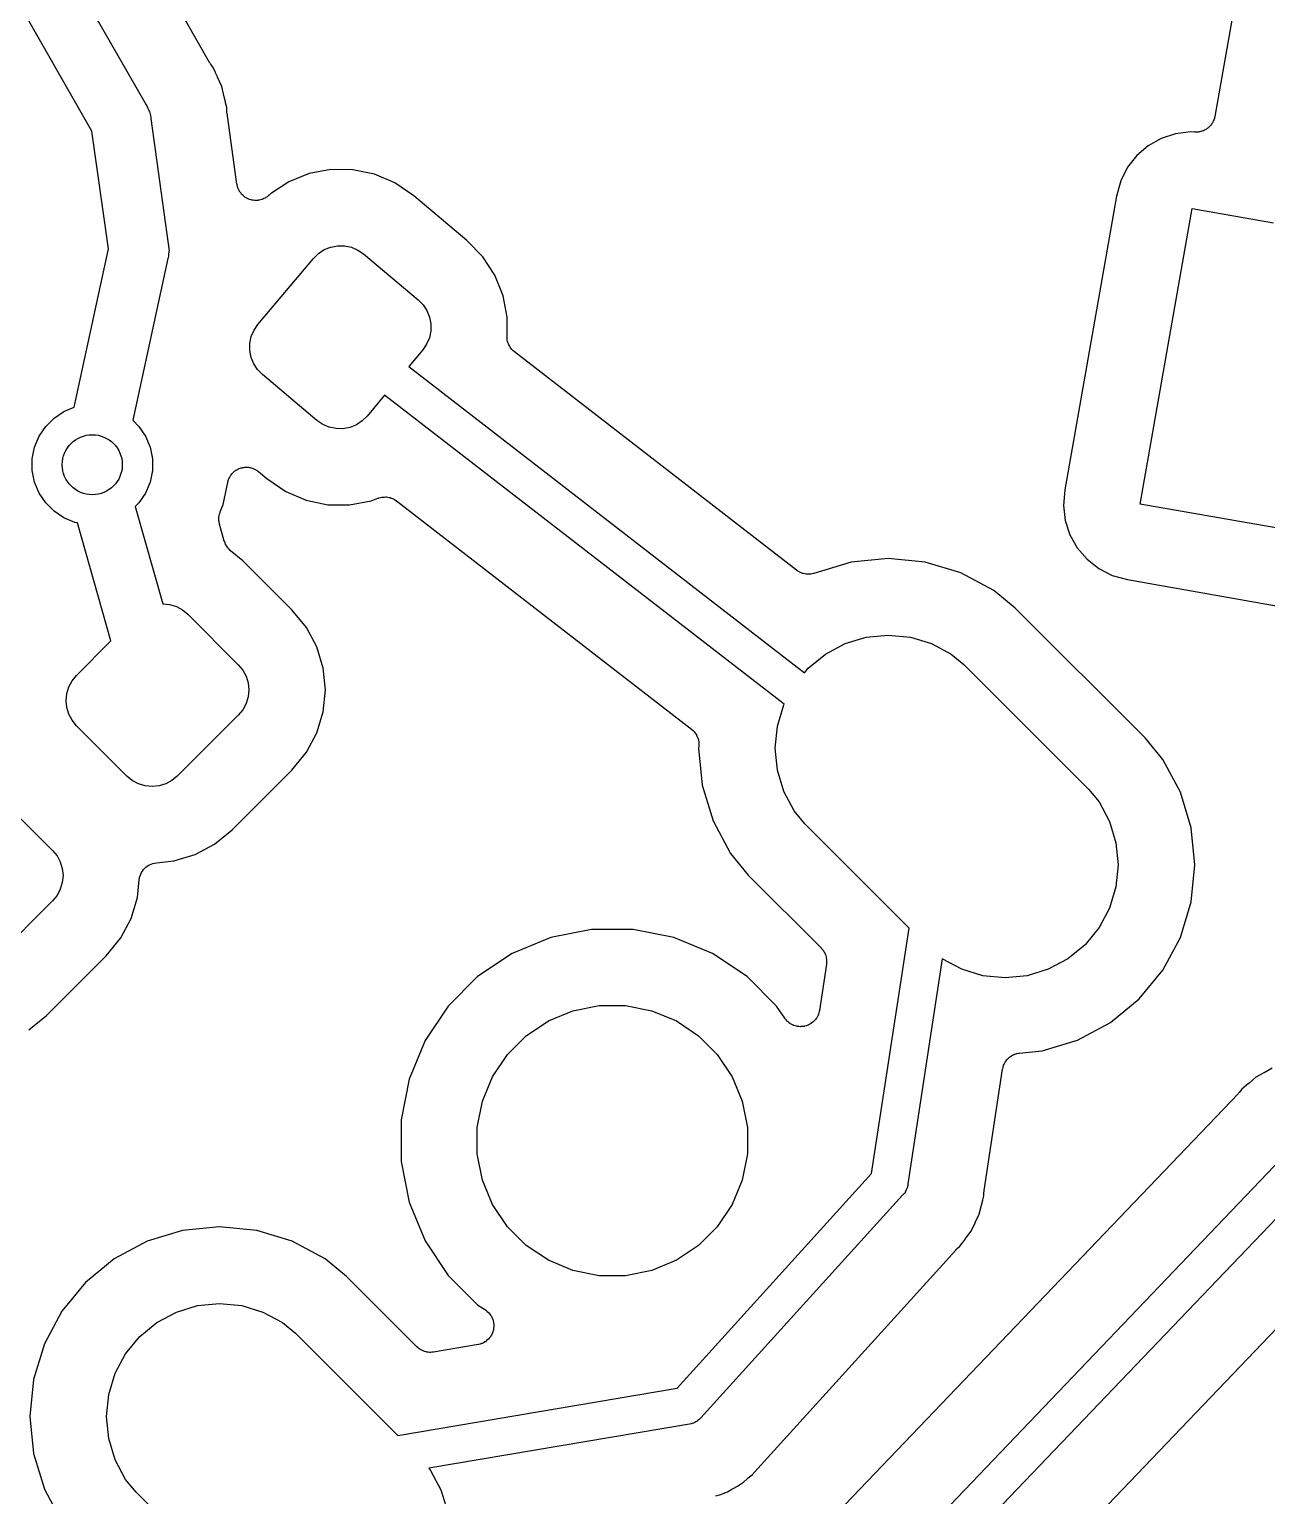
# Model space of a CAD drawing. Extents: x 4.9 to 6.91, y -5.73 to -3.72.
# Drawn here: x 6.226 to 6.5506, y -5.291 to -4.9062 of the extents above; entities that cross this region are included whole.
import ezdxf

# ---------------------------------------------------------------- set-up
doc = ezdxf.new("R2010")
doc.units = 0
doc.header["$MEASUREMENT"] = 0
doc.layers.add('BLACK', color=7, linetype='CONTINUOUS')

msp = doc.modelspace()

# ---------------------------------------------------------------- linework, layer by layer
at = {"layer": 'BLACK', "linetype": 'CONTINUOUS'}
for p, q in [((6.55769, -4.81154), (6.53696, -4.9291)), ((6.2733, -4.91491), (6.2497, -4.8736)), ((6.22821, -4.87632), (6.25662, -4.92603)), ((6.24241, -4.93291), (6.21333, -4.88202)), ((6.27344, -4.91511), (6.2733, -4.91491)), ((6.27356, -4.91532), (6.27344, -4.91511)), ((6.2736, -4.91537), (6.27356, -4.91532)), ((6.27415, -4.91612), (6.2736, -4.91537)), ((6.27471, -4.91733), (6.27415, -4.91612)), ((6.2748, -4.91748), (6.27471, -4.91733)), ((6.27481, -4.91751), (6.2748, -4.91748)), ((6.27487, -4.91765), (6.27481, -4.91751)), ((6.27488, -4.91767), (6.27487, -4.91765)), ((6.27536, -4.91873), (6.27488, -4.91767)), ((6.27536, -4.91874), (6.27536, -4.91873)), ((6.27538, -4.9188), (6.27536, -4.91874)), ((6.27536, -4.91874), (6.27536, -4.91874)), ((6.27536, -4.91874), (6.27536, -4.91874)), ((6.27536, -4.91874), (6.27536, -4.91874)), ((6.27652, -4.92126), (6.27538, -4.9188)), ((6.27713, -4.9239), (6.27652, -4.92126)), ((6.27714, -4.92397), (6.27713, -4.9239)), ((6.27713, -4.9239), (6.27713, -4.9239)), ((6.27746, -4.92527), (6.27714, -4.92397)), ((6.25662, -4.92603), (6.25682, -4.92631)), ((6.25682, -4.92631), (6.257, -4.9267)), ((6.257, -4.9267), (6.25703, -4.92674)), ((6.25703, -4.92674), (6.25717, -4.92706)), ((6.25717, -4.92706), (6.25747, -4.92771)), ((6.25747, -4.92771), (6.25748, -4.92776)), ((6.25748, -4.92776), (6.2575, -4.92781)), ((6.2575, -4.92781), (6.25767, -4.92851)), ((6.25767, -4.92851), (6.25775, -4.92884)), ((6.27747, -4.92542), (6.27746, -4.92527)), ((6.27749, -4.92548), (6.27747, -4.92542)), ((6.27779, -4.92678), (6.27749, -4.92548)), ((6.27781, -4.92771), (6.27779, -4.92678)), ((6.27784, -4.92795), (6.27781, -4.92771)), ((6.27785, -4.92819), (6.27784, -4.92795)), ((6.27786, -4.92826), (6.27785, -4.92819)), ((6.28045, -4.94684), (6.27786, -4.92826)), ((6.25775, -4.92884), (6.25775, -4.92889)), ((6.25775, -4.92889), (6.25785, -4.92932)), ((6.25785, -4.92932), (6.25786, -4.92966)), ((6.25786, -4.92966), (6.26245, -4.96254)), ((6.53466, -4.93247), (6.53448, -4.9326)), ((6.53486, -4.93236), (6.53466, -4.93247)), ((6.53506, -4.93219), (6.53486, -4.93236)), ((6.53528, -4.93204), (6.53506, -4.93219)), ((6.53543, -4.93188), (6.53528, -4.93204)), ((6.53561, -4.93173), (6.53543, -4.93188)), ((6.53577, -4.93153), (6.53561, -4.93173)), ((6.53595, -4.93134), (6.53577, -4.93153)), ((6.53608, -4.93115), (6.53595, -4.93134)), ((6.53622, -4.93097), (6.53608, -4.93115)), ((6.53634, -4.93074), (6.53622, -4.93097)), ((6.53648, -4.93052), (6.53634, -4.93074)), ((6.53657, -4.93031), (6.53648, -4.93052)), ((6.53667, -4.93011), (6.53657, -4.93031)), ((6.53675, -4.92986), (6.53667, -4.93011)), ((6.53684, -4.92961), (6.53675, -4.92986)), ((6.53688, -4.92939), (6.53684, -4.92961)), ((6.53695, -4.92917), (6.53688, -4.92939)), ((6.53696, -4.9291), (6.53695, -4.92917)), ((6.24673, -4.96387), (6.24241, -4.93291)), ((6.52293, -4.93484), (6.5195, -4.93677)), ((6.52668, -4.93361), (6.52293, -4.93484)), ((6.53059, -4.93314), (6.52668, -4.93361)), ((6.53165, -4.93322), (6.53059, -4.93314)), ((6.53188, -4.93322), (6.53165, -4.93322)), ((6.5321, -4.93324), (6.53188, -4.93322)), ((6.53237, -4.93321), (6.5321, -4.93324)), ((6.53263, -4.9332), (6.53237, -4.93321)), ((6.53285, -4.93315), (6.53263, -4.9332)), ((6.53307, -4.93313), (6.53285, -4.93315)), ((6.53333, -4.93305), (6.53307, -4.93313)), ((6.53358, -4.93299), (6.53333, -4.93305)), ((6.53379, -4.9329), (6.53358, -4.93299)), ((6.534, -4.93283), (6.53379, -4.9329)), ((6.53423, -4.93271), (6.534, -4.93283)), ((6.53448, -4.9326), (6.53423, -4.93271)), ((6.51651, -4.93934), (6.51408, -4.94243)), ((6.5195, -4.93677), (6.51651, -4.93934)), ((6.29945, -4.94407), (6.2941, -4.94622)), ((6.30513, -4.943), (6.29945, -4.94407)), ((6.3109, -4.94307), (6.30513, -4.943)), ((6.31655, -4.94425), (6.3109, -4.94307)), ((6.51408, -4.94243), (6.5123, -4.94595)), ((6.28048, -4.94695), (6.28045, -4.94684)), ((6.28048, -4.94705), (6.28048, -4.94695)), ((6.28059, -4.94742), (6.28048, -4.94705)), ((6.28068, -4.94779), (6.28059, -4.94742)), ((6.28072, -4.94789), (6.28068, -4.94779)), ((6.28075, -4.94799), (6.28072, -4.94789)), ((6.2941, -4.94622), (6.28926, -4.94937)), ((6.32186, -4.94652), (6.31655, -4.94425)), ((6.32683, -4.94992), (6.32186, -4.94652)), ((6.5123, -4.94595), (6.51117, -4.94998)), ((6.28093, -4.94833), (6.28075, -4.94799)), ((6.28109, -4.94868), (6.28093, -4.94833)), ((6.28115, -4.94877), (6.28109, -4.94868)), ((6.2812, -4.94886), (6.28115, -4.94877)), ((6.28144, -4.94916), (6.2812, -4.94886)), ((6.28166, -4.94947), (6.28144, -4.94916)), ((6.28174, -4.94954), (6.28166, -4.94947)), ((6.2818, -4.94963), (6.28174, -4.94954)), ((6.2821, -4.94987), (6.2818, -4.94963)), ((6.28238, -4.95013), (6.2821, -4.94987)), ((6.28247, -4.95019), (6.28238, -4.95013)), ((6.28255, -4.95026), (6.28247, -4.95019)), ((6.28288, -4.95045), (6.28255, -4.95026)), ((6.28321, -4.95065), (6.28288, -4.95045)), ((6.28331, -4.95068), (6.28321, -4.95065)), ((6.2834, -4.95073), (6.28331, -4.95068)), ((6.28376, -4.95085), (6.2834, -4.95073)), ((6.28412, -4.95099), (6.28376, -4.95085)), ((6.28423, -4.951), (6.28412, -4.95099)), ((6.28433, -4.95104), (6.28423, -4.951)), ((6.28471, -4.95108), (6.28433, -4.95104)), ((6.28508, -4.95114), (6.28471, -4.95108)), ((6.28519, -4.95114), (6.28508, -4.95114)), ((6.2853, -4.95115), (6.28519, -4.95114)), ((6.28568, -4.95112), (6.2853, -4.95115)), ((6.28606, -4.95111), (6.28568, -4.95112)), ((6.28616, -4.95109), (6.28606, -4.95111)), ((6.28627, -4.95108), (6.28616, -4.95109)), ((6.28664, -4.95098), (6.28627, -4.95108)), ((6.28701, -4.95089), (6.28664, -4.95098)), ((6.28711, -4.95085), (6.28701, -4.95089)), ((6.28721, -4.95082), (6.28711, -4.95085)), ((6.28755, -4.95064), (6.28721, -4.95082)), ((6.2879, -4.95049), (6.28755, -4.95064)), ((6.28798, -4.95042), (6.2879, -4.95049)), ((6.28808, -4.95038), (6.28798, -4.95042)), ((6.28838, -4.95014), (6.28808, -4.95038)), ((6.28869, -4.94992), (6.28838, -4.95014)), ((6.28877, -4.94984), (6.28869, -4.94992)), ((6.28885, -4.94978), (6.28877, -4.94984)), ((6.2889, -4.94973), (6.28885, -4.94978)), ((6.28926, -4.94937), (6.2889, -4.94973)), ((6.34078, -4.96162), (6.32683, -4.94992)), ((6.51117, -4.94998), (6.49758, -5.02704)), ((6.51735, -5.03078), (6.53103, -4.95323)), ((6.53103, -4.95323), (6.55235, -4.95699)), ((6.26245, -4.96254), (6.26251, -4.96276)), ((6.26251, -4.96276), (6.26255, -4.96331)), ((6.26255, -4.96331), (6.26258, -4.96347)), ((6.30508, -4.96336), (6.30688, -4.96302)), ((6.30688, -4.96302), (6.30871, -4.96304)), ((6.30871, -4.96304), (6.31051, -4.96342)), ((6.34499, -4.96593), (6.34078, -4.96162)), ((6.23773, -5.00541), (6.24673, -4.96387)), ((6.2623, -4.96638), (6.25311, -5.00879)), ((6.26238, -4.96616), (6.2623, -4.96638)), ((6.26247, -4.96562), (6.26238, -4.96616)), ((6.2625, -4.96546), (6.26247, -4.96562)), ((6.26253, -4.96524), (6.2625, -4.96546)), ((6.26262, -4.96463), (6.26253, -4.96524)), ((6.26258, -4.96347), (6.26259, -4.9637)), ((6.26259, -4.9637), (6.26264, -4.96431)), ((6.26264, -4.96431), (6.26262, -4.96447)), ((6.26262, -4.96447), (6.26262, -4.96463)), ((6.28598, -4.98367), (6.30053, -4.96633)), ((6.30053, -4.96633), (6.30184, -4.96505)), ((6.30184, -4.96505), (6.30338, -4.96404)), ((6.30338, -4.96404), (6.30508, -4.96336)), ((6.31051, -4.96342), (6.31219, -4.96414)), ((6.31219, -4.96414), (6.3137, -4.96518)), ((6.3137, -4.96518), (6.32803, -4.9772)), ((6.34814, -4.97076), (6.34499, -4.96593)), ((6.35029, -4.97612), (6.34814, -4.97076)), ((6.32803, -4.9772), (6.32931, -4.97851)), ((6.32931, -4.97851), (6.33031, -4.98004)), ((6.35135, -4.98179), (6.35029, -4.97612)), ((6.33031, -4.98004), (6.331, -4.98174)), ((6.331, -4.98174), (6.33133, -4.98354)), ((6.3513, -4.98684), (6.35135, -4.98179)), ((6.28423, -4.98687), (6.28494, -4.98518)), ((6.28494, -4.98518), (6.28598, -4.98367)), ((6.33131, -4.98538), (6.33094, -4.98717)), ((6.33133, -4.98354), (6.33131, -4.98538)), ((6.28383, -4.99049), (6.28385, -4.98866)), ((6.28385, -4.98866), (6.28423, -4.98687)), ((6.33022, -4.98886), (6.32918, -4.99037)), ((6.33094, -4.98717), (6.33022, -4.98886)), ((6.35133, -4.98716), (6.3513, -4.98684)), ((6.35133, -4.98747), (6.35133, -4.98716)), ((6.35137, -4.98764), (6.35133, -4.98747)), ((6.35138, -4.98781), (6.35137, -4.98764)), ((6.35147, -4.98812), (6.35138, -4.98781)), ((6.35154, -4.98843), (6.35147, -4.98812)), ((6.35161, -4.98858), (6.35154, -4.98843)), ((6.35166, -4.98875), (6.35161, -4.98858)), ((6.3518, -4.98903), (6.35166, -4.98875)), ((6.35193, -4.98932), (6.3518, -4.98903)), ((6.35203, -4.98946), (6.35193, -4.98932)), ((6.3521, -4.98962), (6.35203, -4.98946)), ((6.3523, -4.98986), (6.3521, -4.98962)), ((6.35248, -4.99013), (6.3523, -4.98986)), ((6.35261, -4.99024), (6.35248, -4.99013)), ((6.35271, -4.99038), (6.35261, -4.99024)), ((6.28417, -4.9923), (6.28383, -4.99049)), ((6.28485, -4.994), (6.28417, -4.9923)), ((6.28585, -4.99553), (6.28485, -4.994)), ((6.32918, -4.99037), (6.32555, -4.9947)), ((6.35296, -4.99058), (6.35271, -4.99038)), ((6.35318, -4.9908), (6.35296, -4.99058)), ((6.35324, -4.99085), (6.35318, -4.9908)), ((6.42728, -5.04817), (6.35324, -4.99085)), ((6.28713, -4.99684), (6.28585, -4.99553)), ((6.30146, -5.00886), (6.28713, -4.99684)), ((6.32555, -4.9947), (6.42935, -5.07506)), ((6.23506, -5.00652), (6.23773, -5.00541)), ((6.31921, -5.00225), (6.31463, -5.00771)), ((6.42397, -5.08334), (6.31921, -5.00225)), ((6.23029, -5.01043), (6.23248, -5.00824)), ((6.23248, -5.00824), (6.23506, -5.00652)), ((6.25311, -5.00879), (6.25475, -5.01043)), ((6.30297, -5.0099), (6.30146, -5.00886)), ((6.31332, -5.00899), (6.31179, -5.00999)), ((6.31463, -5.00771), (6.31332, -5.00899)), ((6.22738, -5.01588), (6.22856, -5.01301)), ((6.22856, -5.01301), (6.23029, -5.01043)), ((6.25475, -5.01043), (6.25648, -5.01301)), ((6.25648, -5.01301), (6.25766, -5.01588)), ((6.30466, -5.01062), (6.30297, -5.0099)), ((6.30645, -5.011), (6.30466, -5.01062)), ((6.30828, -5.01102), (6.30645, -5.011)), ((6.31008, -5.01068), (6.30828, -5.01102)), ((6.31179, -5.00999), (6.31008, -5.01068)), ((6.22677, -5.01892), (6.22738, -5.01588)), ((6.25766, -5.01588), (6.25827, -5.01892)), ((6.22677, -5.02202), (6.22677, -5.01892)), ((6.25827, -5.01892), (6.25827, -5.02202)), ((6.22738, -5.02507), (6.22677, -5.02202)), ((6.25827, -5.02202), (6.25766, -5.02507)), ((6.27805, -5.02508), (6.27813, -5.02483)), ((6.27813, -5.02483), (6.27819, -5.02457)), ((6.27819, -5.02457), (6.27828, -5.02437)), ((6.27828, -5.02437), (6.27835, -5.02415)), ((6.27835, -5.02415), (6.27847, -5.02392)), ((6.27847, -5.02392), (6.27858, -5.02368)), ((6.27858, -5.02368), (6.27871, -5.02349)), ((6.27871, -5.02349), (6.27882, -5.02329)), ((6.27882, -5.02329), (6.27899, -5.02309)), ((6.27899, -5.02309), (6.27913, -5.02288)), ((6.27913, -5.02288), (6.2793, -5.02272)), ((6.2793, -5.02272), (6.27945, -5.02254)), ((6.27945, -5.02254), (6.27965, -5.02238)), ((6.27965, -5.02238), (6.27984, -5.0222)), ((6.27984, -5.0222), (6.28003, -5.02208)), ((6.28003, -5.02208), (6.28021, -5.02193)), ((6.28021, -5.02193), (6.28044, -5.02181)), ((6.28044, -5.02181), (6.28066, -5.02167)), ((6.28066, -5.02167), (6.28087, -5.02159)), ((6.28087, -5.02159), (6.28107, -5.02148)), ((6.28107, -5.02148), (6.28132, -5.02141)), ((6.28132, -5.02141), (6.28156, -5.02131)), ((6.28156, -5.02131), (6.28179, -5.02127)), ((6.28179, -5.02127), (6.28201, -5.02121)), ((6.28201, -5.02121), (6.28227, -5.02118)), ((6.28227, -5.02118), (6.28252, -5.02114)), ((6.28252, -5.02114), (6.28275, -5.02114)), ((6.28275, -5.02114), (6.28298, -5.02112)), ((6.28298, -5.02112), (6.28324, -5.02115)), ((6.28324, -5.02115), (6.2835, -5.02115)), ((6.2835, -5.02115), (6.28372, -5.0212)), ((6.28372, -5.0212), (6.28395, -5.02122)), ((6.28395, -5.02122), (6.2842, -5.0213)), ((6.2842, -5.0213), (6.28445, -5.02135)), ((6.28445, -5.02135), (6.28466, -5.02144)), ((6.28466, -5.02144), (6.28488, -5.02151)), ((6.28488, -5.02151), (6.28511, -5.02164)), ((6.28511, -5.02164), (6.28535, -5.02174)), ((6.28535, -5.02174), (6.28554, -5.02187)), ((6.28554, -5.02187), (6.28574, -5.02198)), ((6.28574, -5.02198), (6.28594, -5.02214)), ((6.28594, -5.02214), (6.28616, -5.02229)), ((6.28616, -5.02229), (6.28834, -5.02412)), ((6.28834, -5.02412), (6.2933, -5.02752)), ((6.22856, -5.02793), (6.22738, -5.02507)), ((6.23029, -5.03051), (6.22856, -5.02793)), ((6.25648, -5.02793), (6.25475, -5.03051)), ((6.25766, -5.02507), (6.25648, -5.02793)), ((6.27689, -5.0309), (6.27804, -5.02514)), ((6.27804, -5.02514), (6.27805, -5.02508)), ((6.2933, -5.02752), (6.29861, -5.02978)), ((6.49758, -5.02704), (6.49726, -5.03121)), ((6.23248, -5.0327), (6.23029, -5.03051)), ((6.25475, -5.03051), (6.2538, -5.03146)), ((6.2538, -5.03146), (6.26101, -5.05699)), ((6.27609, -5.03284), (6.27689, -5.0309)), ((6.29861, -5.02978), (6.30426, -5.03097)), ((6.30426, -5.03097), (6.31003, -5.03104)), ((6.31003, -5.03104), (6.31571, -5.02997)), ((6.31571, -5.02997), (6.31743, -5.02928)), ((6.31743, -5.02928), (6.31749, -5.02926)), ((6.31749, -5.02926), (6.31761, -5.02922)), ((6.31761, -5.02922), (6.31772, -5.02917)), ((6.31772, -5.02917), (6.31808, -5.02909)), ((6.31808, -5.02909), (6.31843, -5.029)), ((6.31843, -5.029), (6.31855, -5.02899)), ((6.31855, -5.02899), (6.31867, -5.02896)), ((6.31867, -5.02896), (6.31904, -5.02895)), ((6.31904, -5.02895), (6.3194, -5.02892)), ((6.3194, -5.02892), (6.31953, -5.02894)), ((6.31953, -5.02894), (6.31965, -5.02893)), ((6.31965, -5.02893), (6.32001, -5.029)), ((6.32001, -5.029), (6.32037, -5.02904)), ((6.32037, -5.02904), (6.32049, -5.02908)), ((6.32049, -5.02908), (6.32061, -5.0291)), ((6.32061, -5.0291), (6.32095, -5.02923)), ((6.32095, -5.02923), (6.3213, -5.02934)), ((6.3213, -5.02934), (6.32141, -5.0294)), ((6.32141, -5.0294), (6.32152, -5.02945)), ((6.32152, -5.02945), (6.32183, -5.02964)), ((6.32183, -5.02964), (6.32215, -5.02982)), ((6.32215, -5.02982), (6.32225, -5.0299)), ((6.32225, -5.0299), (6.32235, -5.02997)), ((6.32235, -5.02997), (6.39969, -5.08984)), ((6.49726, -5.03121), (6.49773, -5.03513)), ((6.57551, -5.04103), (6.51735, -5.03078)), ((6.23506, -5.03443), (6.23248, -5.0327)), ((6.23793, -5.03562), (6.23506, -5.03443)), ((6.23865, -5.03576), (6.23793, -5.03562)), ((6.24739, -5.06671), (6.23865, -5.03576)), ((6.27571, -5.03474), (6.27574, -5.03443)), ((6.27573, -5.03491), (6.27571, -5.03474)), ((6.27572, -5.03508), (6.27573, -5.03491)), ((6.27577, -5.0354), (6.27572, -5.03508)), ((6.27574, -5.03443), (6.27575, -5.03411)), ((6.27575, -5.03411), (6.27579, -5.03394)), ((6.2758, -5.03571), (6.27577, -5.0354)), ((6.27579, -5.03394), (6.27581, -5.03377)), ((6.27585, -5.03588), (6.2758, -5.03571)), ((6.27581, -5.03377), (6.2759, -5.03347)), ((6.27588, -5.03604), (6.27585, -5.03588)), ((6.2759, -5.03611), (6.27588, -5.03604)), ((6.2759, -5.03347), (6.27597, -5.03315)), ((6.27715, -5.04053), (6.2759, -5.03611)), ((6.27597, -5.03315), (6.27604, -5.033)), ((6.27604, -5.033), (6.27609, -5.03284)), ((6.49773, -5.03513), (6.49896, -5.03887)), ((6.49896, -5.03887), (6.50089, -5.0423)), ((6.27715, -5.04055), (6.27715, -5.04053)), ((6.27716, -5.04057), (6.27715, -5.04055)), ((6.27733, -5.041), (6.27716, -5.04057)), ((6.2775, -5.04144), (6.27733, -5.041)), ((6.27751, -5.04146), (6.2775, -5.04144)), ((6.27752, -5.04147), (6.27751, -5.04146)), ((6.27778, -5.04187), (6.27752, -5.04147)), ((6.27803, -5.04226), (6.27778, -5.04187)), ((6.27804, -5.04228), (6.27803, -5.04226)), ((6.27805, -5.04229), (6.27804, -5.04228)), ((6.27838, -5.04263), (6.27805, -5.04229)), ((6.2787, -5.04297), (6.27838, -5.04263)), ((6.27872, -5.04298), (6.2787, -5.04297)), ((6.27873, -5.04299), (6.27872, -5.04298)), ((6.27879, -5.04304), (6.27873, -5.04299)), ((6.282, -5.04567), (6.27879, -5.04304)), ((6.50089, -5.0423), (6.50346, -5.04529)), ((6.29488, -5.05855), (6.282, -5.04567)), ((6.44161, -5.04602), (6.4318, -5.04899)), ((6.45132, -5.04506), (6.44161, -5.04602)), ((6.46103, -5.04602), (6.45132, -5.04506)), ((6.47036, -5.04885), (6.46103, -5.04602)), ((6.50346, -5.04529), (6.50655, -5.04773)), ((6.50655, -5.04773), (6.51007, -5.04951)), ((6.42761, -5.04837), (6.42728, -5.04817)), ((6.42794, -5.0486), (6.42761, -5.04837)), ((6.42803, -5.04863), (6.42794, -5.0486)), ((6.42811, -5.04868), (6.42803, -5.04863)), ((6.42847, -5.04882), (6.42811, -5.04868)), ((6.42883, -5.04898), (6.42847, -5.04882)), ((6.42893, -5.049), (6.42883, -5.04898)), ((6.42902, -5.04903), (6.42893, -5.049)), ((6.42941, -5.0491), (6.42902, -5.04903)), ((6.42979, -5.04918), (6.42941, -5.0491)), ((6.42989, -5.04918), (6.42979, -5.04918)), ((6.42998, -5.0492), (6.42989, -5.04918)), ((6.43037, -5.04919), (6.42998, -5.0492)), ((6.43076, -5.04919), (6.43037, -5.04919)), ((6.43086, -5.04918), (6.43076, -5.04919)), ((6.43096, -5.04917), (6.43086, -5.04918)), ((6.43134, -5.04909), (6.43096, -5.04917)), ((6.43172, -5.04902), (6.43134, -5.04909)), ((6.43174, -5.04901), (6.43172, -5.04902)), ((6.4318, -5.04899), (6.43174, -5.04901)), ((6.47897, -5.05345), (6.47036, -5.04885)), ((6.51007, -5.04951), (6.5141, -5.05063)), ((6.5141, -5.05063), (6.57177, -5.0608)), ((6.48462, -5.05809), (6.47897, -5.05345)), ((6.26101, -5.05699), (6.26281, -5.05717)), ((6.26281, -5.05717), (6.26457, -5.0577)), ((6.26457, -5.0577), (6.26618, -5.05857)), ((6.26618, -5.05857), (6.2676, -5.05973)), ((6.29869, -5.0632), (6.29488, -5.05855)), ((6.51868, -5.09215), (6.48462, -5.05809)), ((6.2676, -5.05973), (6.28082, -5.07295)), ((6.30142, -5.0683), (6.29869, -5.0632)), ((6.23837, -5.07574), (6.24739, -5.06671)), ((6.43996, -5.06742), (6.44553, -5.06573)), ((6.44553, -5.06573), (6.45132, -5.06516)), ((6.45132, -5.06516), (6.4571, -5.06573)), ((6.4571, -5.06573), (6.46267, -5.06742)), ((6.30309, -5.07382), (6.30142, -5.0683)), ((6.43034, -5.07385), (6.43483, -5.07016)), ((6.43483, -5.07016), (6.43996, -5.06742)), ((6.46267, -5.06742), (6.4678, -5.07016)), ((6.4678, -5.07016), (6.47117, -5.07292)), ((6.28082, -5.07295), (6.28199, -5.07437)), ((6.28199, -5.07437), (6.28285, -5.07599)), ((6.30366, -5.07956), (6.30309, -5.07382)), ((6.42935, -5.07506), (6.43034, -5.07385)), ((6.47117, -5.07292), (6.50384, -5.1056)), ((6.23634, -5.07877), (6.23721, -5.07715)), ((6.23721, -5.07715), (6.23837, -5.07574)), ((6.28285, -5.07599), (6.28338, -5.07774)), ((6.28338, -5.07774), (6.28356, -5.07956)), ((6.23563, -5.08235), (6.23581, -5.08052)), ((6.23581, -5.08417), (6.23563, -5.08235)), ((6.23581, -5.08052), (6.23634, -5.07877)), ((6.28338, -5.08139), (6.28285, -5.08314)), ((6.28356, -5.07956), (6.28338, -5.08139)), ((6.30309, -5.08531), (6.30366, -5.07956)), ((6.23634, -5.08593), (6.23581, -5.08417)), ((6.23721, -5.08754), (6.23634, -5.08593)), ((6.28082, -5.08618), (6.26481, -5.10218)), ((6.28199, -5.08476), (6.28082, -5.08618)), ((6.28285, -5.08314), (6.28199, -5.08476)), ((6.30142, -5.09083), (6.30309, -5.08531)), ((6.42222, -5.08904), (6.4239, -5.08347)), ((6.4239, -5.08347), (6.42397, -5.08334)), ((6.23837, -5.08896), (6.23721, -5.08754)), ((6.25159, -5.10218), (6.23837, -5.08896)), ((6.39969, -5.08984), (6.39974, -5.08988)), ((6.39974, -5.08988), (6.39978, -5.08991)), ((6.39978, -5.08991), (6.39982, -5.08994)), ((6.39982, -5.08994), (6.40013, -5.09025)), ((6.40013, -5.09025), (6.40044, -5.09056)), ((6.42165, -5.09483), (6.42222, -5.08904)), ((6.29869, -5.09592), (6.30142, -5.09083)), ((6.40044, -5.09056), (6.40047, -5.0906)), ((6.40047, -5.0906), (6.4005, -5.09063)), ((6.4005, -5.09063), (6.40075, -5.091)), ((6.40075, -5.091), (6.401, -5.09136)), ((6.401, -5.09136), (6.40102, -5.09141)), ((6.40102, -5.09141), (6.40104, -5.09144)), ((6.40104, -5.09144), (6.40121, -5.09185)), ((6.40121, -5.09185), (6.40139, -5.09226)), ((6.40139, -5.09226), (6.4014, -5.0923)), ((6.4014, -5.0923), (6.40141, -5.09235)), ((6.40141, -5.09235), (6.4015, -5.09278)), ((6.4015, -5.09278), (6.40159, -5.09321)), ((6.40159, -5.09321), (6.40159, -5.09326)), ((6.40159, -5.09326), (6.4016, -5.0933)), ((6.4016, -5.0933), (6.4016, -5.09374)), ((6.4016, -5.09374), (6.40161, -5.09419)), ((6.52332, -5.0978), (6.51868, -5.09215)), ((6.29488, -5.10058), (6.29869, -5.09592)), ((6.4016, -5.09428), (6.40155, -5.09483)), ((6.40155, -5.09483), (6.40251, -5.10454)), ((6.40161, -5.09419), (6.4016, -5.09423)), ((6.4016, -5.09423), (6.4016, -5.09428)), ((6.42222, -5.10062), (6.42165, -5.09483)), ((6.52792, -5.10641), (6.52332, -5.0978)), ((6.27922, -5.11624), (6.29488, -5.10058)), ((6.4239, -5.10618), (6.42222, -5.10062)), ((6.25301, -5.10335), (6.25159, -5.10218)), ((6.25463, -5.10421), (6.25301, -5.10335)), ((6.25638, -5.10474), (6.25463, -5.10421)), ((6.2582, -5.10492), (6.25638, -5.10474)), ((6.26003, -5.10474), (6.2582, -5.10492)), ((6.26178, -5.10421), (6.26003, -5.10474)), ((6.2634, -5.10335), (6.26178, -5.10421)), ((6.26481, -5.10218), (6.2634, -5.10335)), ((6.40251, -5.10454), (6.40534, -5.11387)), ((6.50384, -5.1056), (6.50661, -5.10897)), ((6.21888, -5.10845), (6.2321, -5.12167)), ((6.42665, -5.11131), (6.4239, -5.10618)), ((6.50661, -5.10897), (6.50935, -5.1141)), ((6.53075, -5.11574), (6.52792, -5.10641)), ((6.42941, -5.11468), (6.42665, -5.11131)), ((6.27456, -5.12006), (6.27922, -5.11624)), ((6.40534, -5.11387), (6.40994, -5.12248)), ((6.45677, -5.14205), (6.42941, -5.11468)), ((6.50935, -5.1141), (6.51104, -5.11966)), ((6.53171, -5.12545), (6.53075, -5.11574)), ((6.26947, -5.12278), (6.27456, -5.12006)), ((6.51104, -5.11966), (6.51161, -5.12545)), ((6.2321, -5.12167), (6.23327, -5.12309)), ((6.23327, -5.12309), (6.23413, -5.1247)), ((6.23413, -5.1247), (6.23466, -5.12646)), ((6.25886, -5.125), (6.25932, -5.12491)), ((6.25932, -5.12491), (6.26395, -5.12445)), ((6.26395, -5.12445), (6.26947, -5.12278)), ((6.40994, -5.12248), (6.41457, -5.12813)), ((6.23466, -5.12646), (6.23484, -5.12828)), ((6.23484, -5.12828), (6.23466, -5.13011)), ((6.25494, -5.12886), (6.25503, -5.12841)), ((6.25503, -5.12841), (6.25504, -5.12839)), ((6.25504, -5.12837), (6.25523, -5.12794)), ((6.25504, -5.12839), (6.25504, -5.12837)), ((6.25523, -5.12794), (6.25541, -5.12751)), ((6.25541, -5.12751), (6.25542, -5.12749)), ((6.25542, -5.12749), (6.25543, -5.12747)), ((6.25543, -5.12747), (6.25569, -5.12709)), ((6.25569, -5.12709), (6.25595, -5.1267)), ((6.25595, -5.1267), (6.25597, -5.12669)), ((6.25597, -5.12669), (6.25598, -5.12667)), ((6.25598, -5.12667), (6.25631, -5.12634)), ((6.25631, -5.12634), (6.25664, -5.12601)), ((6.25664, -5.12601), (6.25666, -5.126)), ((6.25666, -5.126), (6.25667, -5.12599)), ((6.25667, -5.12599), (6.25707, -5.12573)), ((6.25707, -5.12573), (6.25746, -5.12547)), ((6.25746, -5.12547), (6.25747, -5.12546)), ((6.25747, -5.12546), (6.25749, -5.12545)), ((6.25749, -5.12545), (6.25793, -5.12528)), ((6.25793, -5.12528), (6.25836, -5.1251)), ((6.25836, -5.1251), (6.25838, -5.1251)), ((6.25838, -5.1251), (6.2584, -5.12509)), ((6.2584, -5.12509), (6.25886, -5.125)), ((6.41457, -5.12813), (6.43369, -5.14724)), ((6.51161, -5.12545), (6.51104, -5.13124)), ((6.53075, -5.13516), (6.53171, -5.12545)), ((6.23413, -5.13186), (6.23327, -5.13348)), ((6.23466, -5.13011), (6.23413, -5.13186)), ((6.25437, -5.13403), (6.25483, -5.12939)), ((6.25483, -5.12936), (6.25484, -5.12933)), ((6.25483, -5.12937), (6.25483, -5.12936)), ((6.25483, -5.12936), (6.25483, -5.12936)), ((6.25483, -5.12939), (6.25483, -5.12937)), ((6.25484, -5.12933), (6.25494, -5.12886)), ((6.51104, -5.13124), (6.50935, -5.13681)), ((6.2321, -5.13489), (6.2161, -5.1509)), ((6.23327, -5.13348), (6.2321, -5.13489)), ((6.2527, -5.13955), (6.25437, -5.13403)), ((6.52792, -5.1445), (6.53075, -5.13516)), ((6.24998, -5.14464), (6.2527, -5.13955)), ((6.50935, -5.13681), (6.50661, -5.14194)), ((6.37348, -5.1424), (6.36277, -5.14453)), ((6.38439, -5.1424), (6.37348, -5.1424)), ((6.3951, -5.14453), (6.38439, -5.1424)), ((6.44693, -5.20645), (6.45677, -5.14205)), ((6.50661, -5.14194), (6.50292, -5.14643)), ((6.24616, -5.1493), (6.24998, -5.14464)), ((6.36277, -5.14453), (6.35268, -5.14871)), ((6.40519, -5.14871), (6.3951, -5.14453)), ((6.43369, -5.14724), (6.43373, -5.14729)), ((6.43373, -5.14729), (6.43396, -5.14757)), ((6.43396, -5.14757), (6.43419, -5.14783)), ((6.43419, -5.14783), (6.43426, -5.14795)), ((6.43426, -5.14795), (6.43434, -5.14805)), ((6.50292, -5.14643), (6.49842, -5.15012)), ((6.52332, -5.1531), (6.52792, -5.1445)), ((6.2305, -5.16496), (6.24616, -5.1493)), ((6.35268, -5.14871), (6.3436, -5.15477)), ((6.41427, -5.15477), (6.40519, -5.14871)), ((6.43509, -5.15153), (6.43324, -5.16368)), ((6.43434, -5.14805), (6.43451, -5.14837)), ((6.43451, -5.14837), (6.43468, -5.14867)), ((6.43468, -5.14867), (6.43473, -5.1488)), ((6.43473, -5.1488), (6.43479, -5.14892)), ((6.43479, -5.14892), (6.43489, -5.14926)), ((6.43489, -5.14926), (6.43501, -5.14959)), ((6.43501, -5.14959), (6.43503, -5.14973)), ((6.43503, -5.14973), (6.43506, -5.14986)), ((6.43506, -5.14986), (6.4351, -5.15021)), ((6.43511, -5.15118), (6.43509, -5.15153)), ((6.4351, -5.15021), (6.43515, -5.15056)), ((6.43515, -5.15083), (6.43511, -5.15118)), ((6.43515, -5.15056), (6.43514, -5.15069)), ((6.43514, -5.15069), (6.43515, -5.15083)), ((6.46549, -5.15014), (6.45648, -5.20915)), ((6.47058, -5.15286), (6.46549, -5.15014)), ((6.49842, -5.15012), (6.49329, -5.15286)), ((6.3436, -5.15477), (6.33588, -5.1625)), ((6.42199, -5.1625), (6.41427, -5.15477)), ((6.47615, -5.15455), (6.47058, -5.15286)), ((6.48194, -5.15512), (6.47615, -5.15455)), ((6.48773, -5.15455), (6.48194, -5.15512)), ((6.49329, -5.15286), (6.48773, -5.15455)), ((6.51713, -5.16064), (6.52332, -5.1531)), ((6.33588, -5.1625), (6.32981, -5.17158)), ((6.3686, -5.16376), (6.37545, -5.1624)), ((6.37545, -5.1624), (6.38242, -5.1624)), ((6.38242, -5.1624), (6.38927, -5.16376)), ((6.42414, -5.1657), (6.42199, -5.1625)), ((6.50959, -5.16683), (6.51713, -5.16064)), ((6.22585, -5.16877), (6.2305, -5.16496)), ((6.35635, -5.17031), (6.36215, -5.16643)), ((6.36215, -5.16643), (6.3686, -5.16376)), ((6.38927, -5.16376), (6.39572, -5.16643)), ((6.39572, -5.16643), (6.40152, -5.17031)), ((6.4242, -5.16578), (6.42414, -5.1657)), ((6.42425, -5.16587), (6.4242, -5.16578)), ((6.42451, -5.16616), (6.42425, -5.16587)), ((6.42476, -5.16646), (6.42451, -5.16616)), ((6.42483, -5.16652), (6.42476, -5.16646)), ((6.4249, -5.1666), (6.42483, -5.16652)), ((6.42521, -5.16684), (6.4249, -5.1666)), ((6.42551, -5.16708), (6.42521, -5.16684)), ((6.4256, -5.16713), (6.42551, -5.16708)), ((6.42568, -5.16719), (6.4256, -5.16713)), ((6.42603, -5.16736), (6.42568, -5.16719)), ((6.43104, -5.1671), (6.4307, -5.16728)), ((6.43112, -5.16704), (6.43104, -5.1671)), ((6.43121, -5.16699), (6.43112, -5.16704)), ((6.4315, -5.16673), (6.43121, -5.16699)), ((6.4318, -5.16649), (6.4315, -5.16673)), ((6.43187, -5.16641), (6.4318, -5.16649)), ((6.43195, -5.16634), (6.43187, -5.16641)), ((6.43218, -5.16604), (6.43195, -5.16634)), ((6.43243, -5.16574), (6.43218, -5.16604)), ((6.43248, -5.16565), (6.43243, -5.16574)), ((6.43254, -5.16557), (6.43248, -5.16565)), ((6.43271, -5.16522), (6.43254, -5.16557)), ((6.43289, -5.16488), (6.43271, -5.16522)), ((6.43293, -5.16479), (6.43289, -5.16488)), ((6.43297, -5.16469), (6.43293, -5.16479)), ((6.43307, -5.16432), (6.43297, -5.16469)), ((6.43319, -5.16395), (6.43307, -5.16432)), ((6.4332, -5.16385), (6.43319, -5.16395)), ((6.43323, -5.16375), (6.4332, -5.16385)), ((6.43324, -5.16368), (6.43323, -5.16375)), ((6.50098, -5.17143), (6.50959, -5.16683)), ((6.35141, -5.17525), (6.35635, -5.17031)), ((6.40152, -5.17031), (6.40646, -5.17525)), ((6.42637, -5.16754), (6.42603, -5.16736)), ((6.42647, -5.16757), (6.42637, -5.16754)), ((6.42656, -5.16762), (6.42647, -5.16757)), ((6.42693, -5.16771), (6.42656, -5.16762)), ((6.4273, -5.16783), (6.42693, -5.16771)), ((6.4274, -5.16784), (6.4273, -5.16783)), ((6.4275, -5.16786), (6.4274, -5.16784)), ((6.42789, -5.16789), (6.4275, -5.16786)), ((6.42827, -5.16793), (6.42789, -5.16789)), ((6.42838, -5.16792), (6.42827, -5.16793)), ((6.42848, -5.16792), (6.42838, -5.16792)), ((6.42886, -5.16787), (6.42848, -5.16792)), ((6.42924, -5.16784), (6.42886, -5.16787)), ((6.42934, -5.16781), (6.42924, -5.16784)), ((6.42945, -5.16779), (6.42934, -5.16781)), ((6.42981, -5.16767), (6.42945, -5.16779)), ((6.43018, -5.16756), (6.42981, -5.16767)), ((6.43027, -5.16751), (6.43018, -5.16756)), ((6.43037, -5.16748), (6.43027, -5.16751)), ((6.4307, -5.16728), (6.43037, -5.16748)), ((6.32981, -5.17158), (6.32563, -5.18166)), ((6.48495, -5.175), (6.4851, -5.17495)), ((6.4851, -5.17495), (6.48543, -5.17491)), ((6.48543, -5.17491), (6.48576, -5.17484)), ((6.48576, -5.17484), (6.49165, -5.17426)), ((6.49165, -5.17426), (6.50098, -5.17143)), ((6.34753, -5.18105), (6.35141, -5.17525)), ((6.40646, -5.17525), (6.41034, -5.18105)), ((6.48132, -5.17899), (6.48141, -5.17867)), ((6.48141, -5.17867), (6.48147, -5.17834)), ((6.48147, -5.17834), (6.48153, -5.1782)), ((6.48153, -5.1782), (6.48157, -5.17805)), ((6.48157, -5.17805), (6.48172, -5.17775)), ((6.48172, -5.17775), (6.48185, -5.17744)), ((6.48185, -5.17744), (6.48194, -5.17731)), ((6.48194, -5.17731), (6.482, -5.17718)), ((6.482, -5.17718), (6.48221, -5.17691)), ((6.48221, -5.17691), (6.4824, -5.17663)), ((6.4824, -5.17663), (6.48251, -5.17652)), ((6.48251, -5.17652), (6.4826, -5.1764)), ((6.4826, -5.1764), (6.48285, -5.17618)), ((6.48285, -5.17618), (6.48309, -5.17594)), ((6.48309, -5.17594), (6.48322, -5.17586)), ((6.48322, -5.17586), (6.48333, -5.17576)), ((6.48333, -5.17576), (6.48362, -5.17559)), ((6.48362, -5.17559), (6.4839, -5.1754)), ((6.4839, -5.1754), (6.48404, -5.17535)), ((6.48404, -5.17535), (6.48418, -5.17527)), ((6.48418, -5.17527), (6.48449, -5.17516)), ((6.48449, -5.17516), (6.4848, -5.17503)), ((6.4848, -5.17503), (6.48495, -5.175)), ((6.32563, -5.18166), (6.3235, -5.19237)), ((6.34486, -5.1875), (6.34753, -5.18105)), ((6.41034, -5.18105), (6.41301, -5.1875)), ((6.47644, -5.21091), (6.48131, -5.17906)), ((6.48131, -5.17906), (6.48132, -5.17899)), ((6.54771, -5.1812), (6.54585, -5.1828)), ((6.54983, -5.18003), (6.54771, -5.1812)), ((6.54987, -5.18001), (6.54983, -5.18003)), ((6.54983, -5.18003), (6.54983, -5.18003)), ((6.55199, -5.17881), (6.54987, -5.18001)), ((6.54306, -5.18553), (6.40837, -5.32633)), ((6.54318, -5.18538), (6.54306, -5.18553)), ((6.54331, -5.18524), (6.54318, -5.18538)), ((6.54336, -5.18519), (6.54331, -5.18524)), ((6.54404, -5.18433), (6.54336, -5.18519)), ((6.54583, -5.18282), (6.54404, -5.18433)), ((6.54585, -5.1828), (6.54583, -5.18282)), ((6.54583, -5.18282), (6.54583, -5.18282)), ((6.3435, -5.19434), (6.34486, -5.1875)), ((6.41301, -5.1875), (6.41437, -5.19434)), ((6.3235, -5.19237), (6.3235, -5.20329)), ((6.3435, -5.20132), (6.3435, -5.19434)), ((6.41437, -5.19434), (6.41437, -5.20132)), ((6.34486, -5.20817), (6.3435, -5.20132)), ((6.40561, -5.35814), (6.5583, -5.19853)), ((6.41437, -5.20132), (6.41301, -5.20817)), ((6.3235, -5.20329), (6.32563, -5.214)), ((6.34753, -5.21462), (6.34486, -5.20817)), ((6.39592, -5.26276), (6.44693, -5.20645)), ((6.41301, -5.20817), (6.41034, -5.21462)), ((6.56414, -5.20666), (6.41258, -5.3651)), ((6.45647, -5.20939), (6.4564, -5.20963)), ((6.45648, -5.20915), (6.45647, -5.20939)), ((6.45505, -5.21215), (6.40211, -5.27059)), ((6.45522, -5.212), (6.45505, -5.21215)), ((6.45538, -5.2118), (6.45522, -5.212)), ((6.45553, -5.2116), (6.45538, -5.21179)), ((6.45538, -5.21179), (6.45538, -5.2118)), ((6.45581, -5.21122), (6.45553, -5.2116)), ((6.45582, -5.2112), (6.45581, -5.21121)), ((6.45581, -5.21121), (6.45581, -5.21122)), ((6.45602, -5.21077), (6.45582, -5.2112)), ((6.45622, -5.21035), (6.45602, -5.21077)), ((6.45623, -5.21034), (6.45622, -5.21035)), ((6.45635, -5.20986), (6.45623, -5.21033)), ((6.45623, -5.21033), (6.45623, -5.21034)), ((6.4564, -5.20964), (6.45635, -5.20986)), ((6.4564, -5.20963), (6.4564, -5.20964)), ((6.47574, -5.21475), (6.47608, -5.21342)), ((6.47608, -5.21342), (6.47609, -5.21335)), ((6.47609, -5.21335), (6.47635, -5.21233)), ((6.47635, -5.21233), (6.47639, -5.21142)), ((6.47639, -5.21135), (6.47643, -5.21113)), ((6.47639, -5.21142), (6.47639, -5.21135)), ((6.47643, -5.21113), (6.47644, -5.21091)), ((6.32563, -5.214), (6.32981, -5.22409)), ((6.35141, -5.22042), (6.34753, -5.21462)), ((6.41034, -5.21462), (6.40646, -5.22042)), ((6.47409, -5.21935), (6.47514, -5.21715)), ((6.47514, -5.21715), (6.47574, -5.21477)), ((6.47574, -5.21477), (6.47574, -5.21475)), ((6.47574, -5.21475), (6.47574, -5.21475)), ((6.27593, -5.22045), (6.26622, -5.2214)), ((6.28564, -5.2214), (6.27593, -5.22045)), ((6.35635, -5.22536), (6.35141, -5.22042)), ((6.40646, -5.22042), (6.40152, -5.22536)), ((6.47303, -5.22158), (6.47408, -5.21937)), ((6.47408, -5.21937), (6.47409, -5.21935)), ((6.47409, -5.21935), (6.47409, -5.21935)), ((6.25689, -5.22423), (6.24828, -5.22883)), ((6.26622, -5.2214), (6.25689, -5.22423)), ((6.29498, -5.22423), (6.28564, -5.2214)), ((6.30358, -5.22883), (6.29498, -5.22423)), ((6.32981, -5.22409), (6.33588, -5.23317)), ((6.47006, -5.22556), (6.47069, -5.22472)), ((6.47069, -5.22472), (6.47073, -5.22466)), ((6.47073, -5.22466), (6.47076, -5.22462)), ((6.47076, -5.22462), (6.47156, -5.22355)), ((6.47156, -5.22355), (6.47157, -5.22354)), ((6.47157, -5.22354), (6.47303, -5.22158)), ((6.47157, -5.22354), (6.47157, -5.22354)), ((6.36215, -5.22923), (6.35635, -5.22536)), ((6.40152, -5.22536), (6.39572, -5.22923)), ((6.4171, -5.28383), (6.46901, -5.22653)), ((6.44948, -5.35546), (6.57136, -5.22805)), ((6.46901, -5.22653), (6.46906, -5.22648)), ((6.46906, -5.22648), (6.46922, -5.22633)), ((6.46922, -5.22633), (6.46937, -5.22617)), ((6.46937, -5.22617), (6.47006, -5.22556)), ((6.24828, -5.22883), (6.24074, -5.23502)), ((6.30923, -5.23347), (6.30358, -5.22883)), ((6.3686, -5.2319), (6.36215, -5.22923)), ((6.37545, -5.23327), (6.3686, -5.2319)), ((6.38927, -5.2319), (6.38242, -5.23327)), ((6.39572, -5.22923), (6.38927, -5.2319)), ((6.24074, -5.23502), (6.23455, -5.24256)), ((6.32768, -5.25192), (6.30923, -5.23347)), ((6.33588, -5.23317), (6.3436, -5.24089)), ((6.38242, -5.23327), (6.37545, -5.23327)), ((6.23455, -5.24256), (6.22995, -5.25117)), ((6.25945, -5.24554), (6.26458, -5.2428)), ((6.26458, -5.2428), (6.27014, -5.24111)), ((6.27014, -5.24111), (6.27593, -5.24054)), ((6.27593, -5.24054), (6.28172, -5.24111)), ((6.28172, -5.24111), (6.28729, -5.2428)), ((6.28729, -5.2428), (6.29242, -5.24554)), ((6.3436, -5.24089), (6.34564, -5.24225)), ((6.34564, -5.24225), (6.34569, -5.24229)), ((6.34569, -5.24229), (6.34574, -5.24233)), ((6.34574, -5.24233), (6.3458, -5.24236)), ((6.3458, -5.24236), (6.34611, -5.24265)), ((6.34611, -5.24265), (6.34644, -5.24292)), ((6.34644, -5.24292), (6.34648, -5.24297)), ((6.34648, -5.24297), (6.34653, -5.24301)), ((6.34653, -5.24301), (6.34678, -5.24335)), ((6.34678, -5.24335), (6.34705, -5.24368)), ((6.34705, -5.24368), (6.34708, -5.24374)), ((6.34708, -5.24374), (6.34712, -5.24379)), ((6.34712, -5.24379), (6.3473, -5.24417)), ((6.3473, -5.24417), (6.3475, -5.24455)), ((6.25495, -5.24923), (6.25945, -5.24554)), ((6.29242, -5.24554), (6.29578, -5.24831)), ((6.34759, -5.24795), (6.34746, -5.24836)), ((6.3475, -5.24455), (6.34752, -5.24461)), ((6.34752, -5.24461), (6.34754, -5.24466)), ((6.34754, -5.24466), (6.34765, -5.24508)), ((6.34773, -5.24755), (6.34759, -5.24795)), ((6.34765, -5.24508), (6.34777, -5.24549)), ((6.34774, -5.24749), (6.34773, -5.24755)), ((6.34775, -5.24743), (6.34774, -5.24749)), ((6.3478, -5.247), (6.34775, -5.24743)), ((6.34777, -5.24549), (6.34778, -5.24555)), ((6.34778, -5.24555), (6.34779, -5.24561)), ((6.34779, -5.24561), (6.34782, -5.24603)), ((6.34786, -5.24658), (6.3478, -5.247)), ((6.34782, -5.24603), (6.34786, -5.24646)), ((6.34786, -5.24646), (6.34785, -5.24652)), ((6.34785, -5.24652), (6.34786, -5.24658)), ((6.22995, -5.25117), (6.22712, -5.2605)), ((6.25126, -5.25373), (6.25495, -5.24923)), ((6.29578, -5.24831), (6.32267, -5.2752)), ((6.3437, -5.25134), (6.33205, -5.25332)), ((6.34376, -5.25132), (6.3437, -5.25134)), ((6.34382, -5.25132), (6.34376, -5.25132)), ((6.34423, -5.25119), (6.34382, -5.25132)), ((6.34464, -5.25108), (6.34423, -5.25119)), ((6.34469, -5.25106), (6.34464, -5.25108)), ((6.34475, -5.25104), (6.34469, -5.25106)), ((6.34513, -5.25084), (6.34475, -5.25104)), ((6.34551, -5.25065), (6.34513, -5.25084)), ((6.34556, -5.25061), (6.34551, -5.25065)), ((6.34562, -5.25058), (6.34556, -5.25061)), ((6.34595, -5.25031), (6.34562, -5.25058)), ((6.34628, -5.25005), (6.34595, -5.25031)), ((6.34632, -5.25001), (6.34628, -5.25005)), ((6.34637, -5.24997), (6.34632, -5.25001)), ((6.34665, -5.24964), (6.34637, -5.24997)), ((6.34693, -5.24932), (6.34665, -5.24964)), ((6.34696, -5.24926), (6.34693, -5.24932)), ((6.347, -5.24922), (6.34696, -5.24926)), ((6.3472, -5.24884), (6.347, -5.24922)), ((6.34741, -5.24847), (6.3472, -5.24884)), ((6.34743, -5.24841), (6.34741, -5.24847)), ((6.34746, -5.24836), (6.34743, -5.24841)), ((6.24852, -5.25886), (6.25126, -5.25373)), ((6.32799, -5.25217), (6.32768, -5.25192)), ((6.32828, -5.25243), (6.32799, -5.25217)), ((6.32836, -5.25248), (6.32828, -5.25243)), ((6.32844, -5.25254), (6.32836, -5.25248)), ((6.32878, -5.25273), (6.32844, -5.25254)), ((6.32912, -5.25293), (6.32878, -5.25273)), ((6.32921, -5.25296), (6.32912, -5.25293)), ((6.3293, -5.253), (6.32921, -5.25296)), ((6.32967, -5.25312), (6.3293, -5.253)), ((6.33005, -5.25325), (6.32967, -5.25312)), ((6.33014, -5.25326), (6.33005, -5.25325)), ((6.33023, -5.25329), (6.33014, -5.25326)), ((6.33062, -5.25333), (6.33023, -5.25329)), ((6.33101, -5.25338), (6.33062, -5.25333)), ((6.33111, -5.25338), (6.33101, -5.25338)), ((6.3312, -5.25339), (6.33111, -5.25338)), ((6.33159, -5.25335), (6.3312, -5.25339)), ((6.33199, -5.25333), (6.33159, -5.25335)), ((6.33205, -5.25332), (6.33199, -5.25333)), ((6.24683, -5.26443), (6.24852, -5.25886)), ((6.22712, -5.2605), (6.22616, -5.27021)), ((6.32267, -5.2752), (6.39592, -5.26276)), ((6.24626, -5.27021), (6.24683, -5.26443)), ((6.22616, -5.27021), (6.22712, -5.27992)), ((6.24683, -5.276), (6.24626, -5.27021)), ((6.40159, -5.2711), (6.40137, -5.27129)), ((6.40182, -5.27092), (6.40159, -5.2711)), ((6.40211, -5.27059), (6.40182, -5.27092)), ((6.3992, -5.27218), (6.33077, -5.2838)), ((6.39963, -5.27212), (6.3992, -5.27218)), ((6.3999, -5.27202), (6.39963, -5.27212)), ((6.40019, -5.27194), (6.3999, -5.27202)), ((6.40036, -5.27186), (6.40019, -5.27194)), ((6.40054, -5.27179), (6.40036, -5.27186)), ((6.40079, -5.27164), (6.40054, -5.27179)), ((6.40106, -5.27151), (6.40079, -5.27164)), ((6.40121, -5.27139), (6.40106, -5.27151)), ((6.40137, -5.27129), (6.40121, -5.27139)), ((6.24852, -5.28157), (6.24683, -5.276)), ((6.22712, -5.27992), (6.22995, -5.28926)), ((6.25126, -5.2867), (6.24852, -5.28157)), ((6.33077, -5.2838), (6.33122, -5.28435)), ((6.33122, -5.28435), (6.33397, -5.28948)), ((6.41431, -5.28656), (6.41436, -5.28652)), ((6.41436, -5.28652), (6.41449, -5.28642)), ((6.41449, -5.28642), (6.4146, -5.28631)), ((6.4146, -5.28631), (6.41563, -5.28552)), ((6.41563, -5.28552), (6.41703, -5.2839)), ((6.41703, -5.2839), (6.41708, -5.28385)), ((6.41708, -5.28385), (6.41709, -5.28384)), ((6.41709, -5.28384), (6.4171, -5.28383)), ((6.22995, -5.28926), (6.23455, -5.29786)), ((6.25403, -5.29007), (6.25126, -5.2867)), ((6.26861, -5.30465), (6.25403, -5.29007)), ((6.33397, -5.28948), (6.33565, -5.29505)), ((6.40802, -5.29039), (6.40827, -5.2903)), ((6.40827, -5.2903), (6.4085, -5.29019)), ((6.4085, -5.29019), (6.40914, -5.28996)), ((6.40914, -5.28996), (6.41025, -5.28929)), ((6.41025, -5.28929), (6.41031, -5.28926)), ((6.41031, -5.28926), (6.41045, -5.28919)), ((6.41045, -5.28919), (6.41059, -5.28911)), ((6.41059, -5.28911), (6.41175, -5.28853)), ((6.41175, -5.28853), (6.41228, -5.28812)), ((6.41228, -5.28812), (6.41233, -5.28807)), ((6.41233, -5.28807), (6.41256, -5.28794)), ((6.41256, -5.28794), (6.41277, -5.28778)), ((6.41277, -5.28778), (6.41335, -5.28743)), ((6.41335, -5.28743), (6.41431, -5.28656)), ((6.4061, -5.29106), (6.40735, -5.29072)), ((6.40735, -5.29072), (6.40796, -5.29042)), ((6.40796, -5.29042), (6.40802, -5.29039))]:
    msp.add_line(p, q, dxfattribs=at)
at = {"layer": 'BLACK'}
msp.add_circle((6.24252, -5.02047), 0.00787, dxfattribs=at)

doc.saveas('drawing.dxf')
